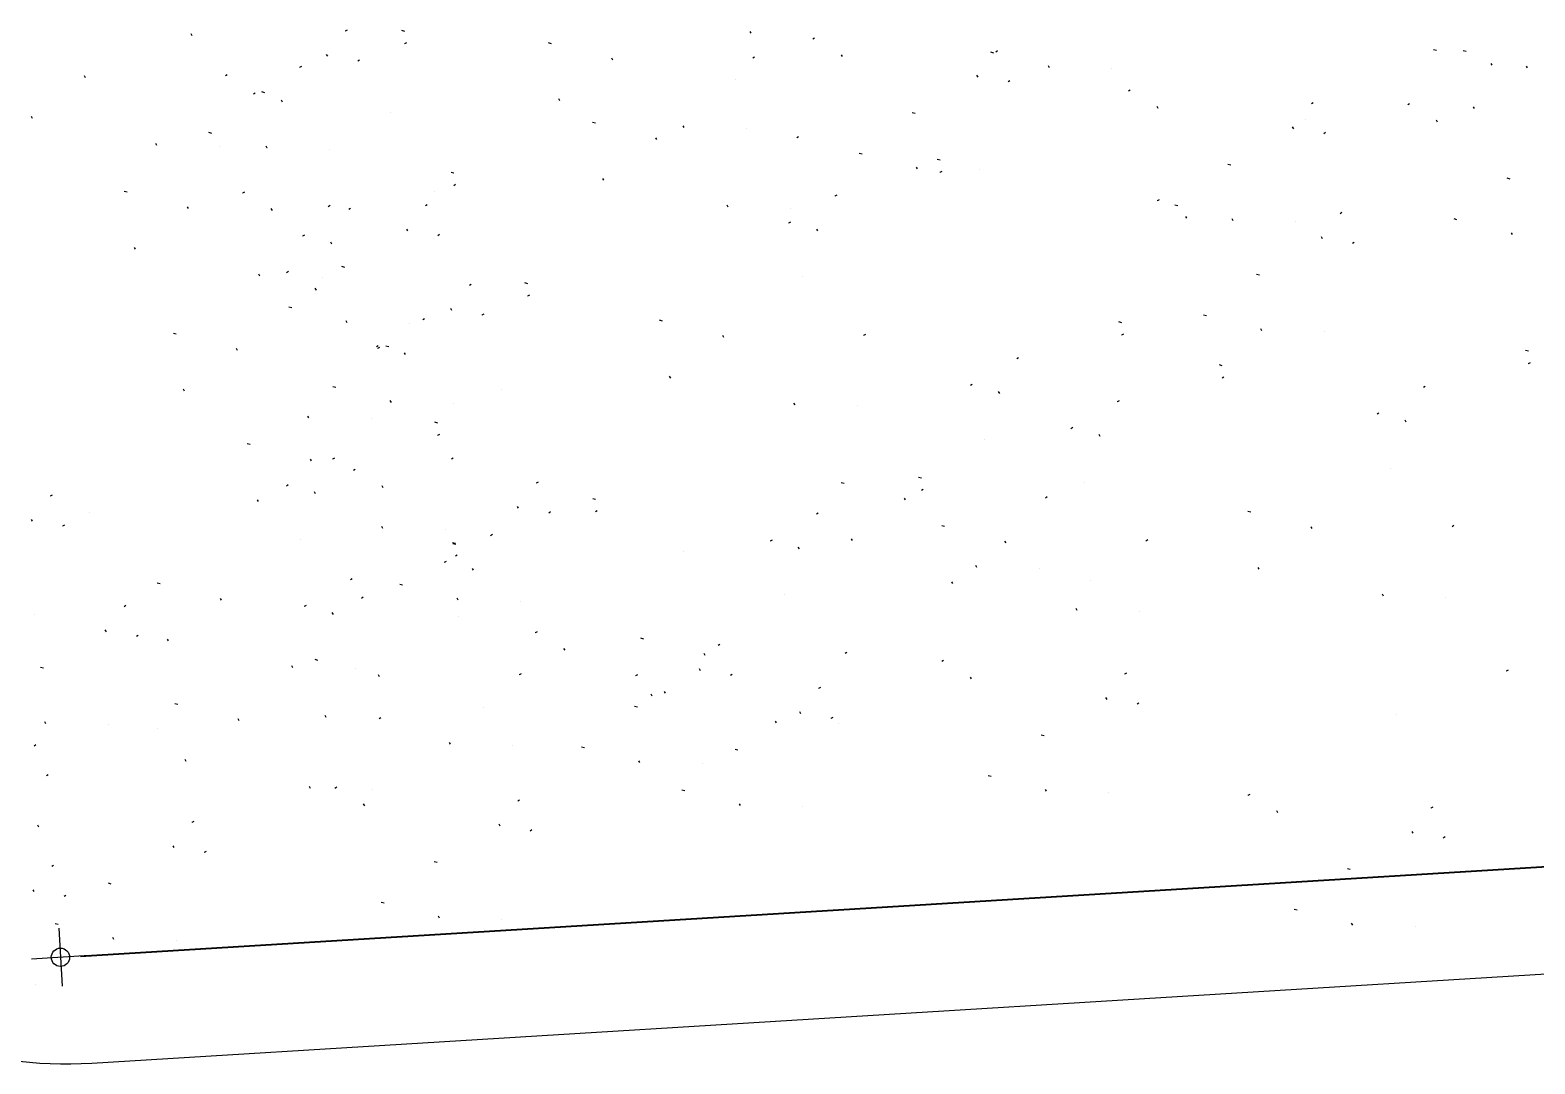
# Model space of a CAD drawing. Header units: millimetres. Extents: x 1345 to 2117, y 1214 to 1365.
# Drawn here: x 1543.029 to 1546.751, y 1260.517 to 1263.074 of the extents above; entities that cross this region are included whole.
import ezdxf

# ---------------------------------------------------------------- set-up
doc = ezdxf.new("R2010")
doc.units = ezdxf.units.MM
doc.header["$LTSCALE"] = 0.5
doc.layers.add('E-TXT-W', color=7, linetype='Continuous', lineweight=15)
doc.layers.add('PISO', color=8, linetype='Continuous')
doc.styles.get("Standard").update_dxf_attribs({"font": 'arial.ttf'})
doc.dimstyles.new('ESCALA50', dxfattribs={"dimtxt": 0.1, "dimasz": 0.05, "dimexe": 0.18, "dimexo": 0.06, "dimgap": 0.1, "dimtad": 1, "dimzin": 4, "dimdsep": 46, "dimtxsty": 'Standard', "dimblk": 'BOLA', "dimcen": -0.06, "dimse1": 1, "dimse2": 1, "dimclrd": 7, "dimclrt": 7, "dimadec": 0, "dimazin": 0, "dimtfac": 1, "dimtix": 1, "dimtmove": 0, "dimatfit": 3, "dimldrblk": 'BOLA', "dimfxl": 0, "dimtolj": 1, "dimtzin": 4, "dimarcsym": 0})

# ---------------------------------------------------------------- blocks, each defined once
blk = doc.blocks.new('BOLA')
for p, q in [((0, -1.435), (0, 1.435)), ((-1.435, 0), (1.435, 0))]:
    blk.add_line(p, q)
blk.add_circle((0, 0), 0.452)
blk = doc.blocks.new('*D344')
at = {"layer": 'Defpoints', "color": 0, "transparency": 16777216}
for p in [(1551.3373, 1261.2842), (1551.3534, 1261.0204), (1543.1197, 1260.517)]:
    blk.add_point(p, dxfattribs=at)
at = {"layer": 'E-TXT-W', "color": 7, "lineweight": -2, "transparency": 16777216}
blk.add_line((1543.1535, 1260.7838), (1551.2874, 1261.2811), dxfattribs=at)
at = {"layer": 'E-TXT-W', "color": 7, "lineweight": -2, "transparency": 16777216, "xscale": 0.05, "yscale": 0.05, "zscale": 0.05}
for p, rotation in [((1551.3373, 1261.2842), 3.498613769060333), ((1543.1036, 1260.7808), 183.4986137690604)]:
    blk.add_blockref('BOLA', p, dxfattribs=dict(at, rotation=rotation))
at = {"layer": 'E-TXT-W', "color": 7, "transparency": 16777216, "insert": (1547.2112, 1261.1832), "char_height": 0.1, "attachment_point": 5, "rotation": 3.4986}
blk.add_mtext('\\A1;8.25', dxfattribs=at)

msp = doc.modelspace()

# ---------------------------------------------------------------- linework, layer by layer
at = {"color": 84, "linetype": 'Continuous', "lineweight": 15, "true_color": 0x259500}
for points in [[(1543.4296, 1263.0601), (1543.427, 1263.0647), (1543.427, 1263.0647)], [(1543.8129, 1263.0742), (1543.8083, 1263.0715), (1543.8083, 1263.0715)], [(1543.9554, 1263.0711), (1543.9481, 1263.073), (1543.9481, 1263.073)], [(1543.9595, 1263.0429), (1543.9549, 1263.0402), (1543.9549, 1263.0402)], [(1544.3185, 1263.0405), (1544.3113, 1263.0424), (1544.3113, 1263.0424)], [(1544.8121, 1263.0665), (1544.8095, 1263.0711), (1544.8095, 1263.0711)], [(1544.9694, 1263.0541), (1544.9648, 1263.0515), (1544.9648, 1263.0515)], [(1543.7647, 1263.0096), (1543.7621, 1263.0141), (1543.7621, 1263.0141)], [(1543.8435, 1263.0002), (1543.839, 1262.9975), (1543.839, 1262.9975)], [(1544.4704, 1263), (1544.4677, 1263.0046), (1544.4677, 1263.0046)], [(1544.8208, 1263.0073), (1544.8163, 1263.0047), (1544.8163, 1263.0047)], [(1545.0386, 1263.0086), (1545.0359, 1263.0132), (1545.0359, 1263.0132)], [(1545.4127, 1263.0174), (1545.4055, 1263.0193), (1545.4055, 1263.0193)], [(1545.4219, 1263.0227), (1545.4173, 1263.02), (1545.4173, 1263.02)], [(1546.5079, 1263.0237), (1546.5006, 1263.0256), (1546.5006, 1263.0256)], [(1546.5812, 1263.021), (1546.574, 1263.0229), (1546.574, 1263.0229)], [(1543.5162, 1262.9634), (1543.5116, 1262.9608), (1543.5116, 1262.9608)], [(1543.6999, 1262.9842), (1543.6953, 1262.9816), (1543.6953, 1262.9816)], [(1545.5501, 1262.9808), (1545.5475, 1262.9854), (1545.5475, 1262.9854)], [(1546.6453, 1262.9871), (1546.6426, 1262.9917), (1546.6426, 1262.9917)], [(1546.7331, 1262.9805), (1546.7305, 1262.9851), (1546.7305, 1262.9851)], [(1543.1657, 1262.9561), (1543.1631, 1262.9607), (1543.1631, 1262.9607)], [(1545.3737, 1262.9581), (1545.371, 1262.9626), (1545.371, 1262.9626)], [(1545.4525, 1262.9487), (1545.4479, 1262.946), (1545.4479, 1262.946)], [(1545.7503, 1262.926), (1545.7457, 1262.9234), (1545.7457, 1262.9234)], [(1543.5854, 1262.9179), (1543.5808, 1262.9153), (1543.5808, 1262.9153)], [(1543.609, 1262.9194), (1543.6018, 1262.9213), (1543.6018, 1262.9213)], [(1543.6531, 1262.896), (1543.6505, 1262.9006), (1543.6505, 1262.9006)], [(1544.339, 1262.8995), (1544.3364, 1262.904), (1544.3364, 1262.904)], [(1546.2028, 1262.8946), (1546.1982, 1262.8919), (1546.1982, 1262.8919)], [(1546.4411, 1262.892), (1546.4365, 1262.8893), (1546.4365, 1262.8893)], [(1543.0344, 1262.8556), (1543.0317, 1262.8601), (1543.0317, 1262.8601)], [(1545.218, 1262.8679), (1545.2107, 1262.8698), (1545.2107, 1262.8698)], [(1545.8195, 1262.8805), (1545.8169, 1262.8851), (1545.8169, 1262.8851)], [(1546.6018, 1262.88), (1546.5991, 1262.8845), (1546.5991, 1262.8845)], [(1543.4777, 1262.8188), (1543.4704, 1262.8207), (1543.4704, 1262.8207)], [(1544.4275, 1262.8436), (1544.4202, 1262.8456), (1544.4202, 1262.8456)], [(1544.6466, 1262.833), (1544.644, 1262.8376), (1544.644, 1262.8376)], [(1546.1546, 1262.83), (1546.1519, 1262.8345), (1546.1519, 1262.8345)], [(1546.2334, 1262.8206), (1546.2288, 1262.8179), (1546.2288, 1262.8179)], [(1546.5103, 1262.8464), (1546.5077, 1262.851), (1546.5077, 1262.851)], [(1543.342, 1262.7891), (1543.3393, 1262.7937), (1543.3393, 1262.7937)], [(1543.6151, 1262.7822), (1543.6124, 1262.7868), (1543.6124, 1262.7868)], [(1544.5793, 1262.8032), (1544.5767, 1262.8078), (1544.5767, 1262.8078)], [(1544.9298, 1262.8105), (1544.9252, 1262.8079), (1544.9252, 1262.8079)], [(1545.0866, 1262.7673), (1545.0794, 1262.7692), (1545.0794, 1262.7692)], [(1545.2797, 1262.7525), (1545.2724, 1262.7544), (1545.2724, 1262.7544)], [(1545.9989, 1262.7398), (1545.9917, 1262.7417), (1545.9917, 1262.7417)], [(1544.077, 1262.7201), (1544.0698, 1262.722), (1544.0698, 1262.722)], [(1544.448, 1262.7026), (1544.4453, 1262.7072), (1544.4453, 1262.7072)], [(1545.224, 1262.7307), (1545.2214, 1262.7353), (1545.2214, 1262.7353)], [(1545.2838, 1262.7243), (1545.2792, 1262.7216), (1545.2792, 1262.7216)], [(1546.6897, 1262.7057), (1546.6825, 1262.7076), (1546.6825, 1262.7076)], [(1543.2685, 1262.6731), (1543.2613, 1262.6751), (1543.2613, 1262.6751)], [(1543.5586, 1262.6736), (1543.554, 1262.6709), (1543.554, 1262.6709)], [(1544.0811, 1262.6919), (1544.0765, 1262.6892), (1544.0765, 1262.6892)], [(1545.0242, 1262.6657), (1545.0196, 1262.663), (1545.0196, 1262.663)], [(1543.4204, 1262.6327), (1543.4177, 1262.6373), (1543.4177, 1262.6373)], [(1543.6278, 1262.6281), (1543.6251, 1262.6326), (1543.6251, 1262.6326)], [(1543.7709, 1262.64), (1543.7663, 1262.6374), (1543.7663, 1262.6374)], [(1543.8215, 1262.6332), (1543.8169, 1262.6306), (1543.8169, 1262.6306)], [(1544.011, 1262.6422), (1544.0064, 1262.6395), (1544.0064, 1262.6395)], [(1544.7556, 1262.6362), (1544.7529, 1262.6408), (1544.7529, 1262.6408)], [(1545.8213, 1262.6541), (1545.8167, 1262.6515), (1545.8167, 1262.6515)], [(1545.8676, 1262.6392), (1545.8603, 1262.6411), (1545.8603, 1262.6411)], [(1544.9097, 1262.5993), (1544.9051, 1262.5967), (1544.9051, 1262.5967)], [(1545.8905, 1262.6086), (1545.8879, 1262.6131), (1545.8879, 1262.6131)], [(1546.005, 1262.6026), (1546.0023, 1262.6072), (1546.0023, 1262.6072)], [(1546.2738, 1262.6227), (1546.2692, 1262.62), (1546.2692, 1262.62)], [(1546.5583, 1262.6052), (1546.5511, 1262.6071), (1546.5511, 1262.6071)], [(1543.707, 1262.5669), (1543.7025, 1262.5643), (1543.7025, 1262.5643)], [(1543.9628, 1262.5775), (1543.9602, 1262.5821), (1543.9602, 1262.5821)], [(1544.0417, 1262.5682), (1544.0371, 1262.5655), (1544.0371, 1262.5655)], [(1544.9774, 1262.5774), (1544.9748, 1262.582), (1544.9748, 1262.582)], [(1546.2256, 1262.558), (1546.2229, 1262.5626), (1546.2229, 1262.5626)], [(1546.6958, 1262.5686), (1546.6931, 1262.5731), (1546.6931, 1262.5731)], [(1543.289, 1262.5321), (1543.2864, 1262.5367), (1543.2864, 1262.5367)], [(1543.7748, 1262.545), (1543.7721, 1262.5496), (1543.7721, 1262.5496)], [(1546.3044, 1262.5487), (1546.2998, 1262.546), (1546.2998, 1262.546)], [(1543.8071, 1262.4873), (1543.7999, 1262.4893), (1543.7999, 1262.4893)], [(1543.5966, 1262.4657), (1543.594, 1262.4703), (1543.594, 1262.4703)], [(1543.6675, 1262.4768), (1543.663, 1262.4741), (1543.663, 1262.4741)], [(1544.12, 1262.4453), (1544.1154, 1262.4427), (1544.1154, 1262.4427)], [(1544.2598, 1262.4468), (1544.2526, 1262.4487), (1544.2526, 1262.4487)], [(1546.0699, 1262.4678), (1546.0627, 1262.4698), (1546.0627, 1262.4698)], [(1543.7367, 1262.4312), (1543.7341, 1262.4358), (1543.7341, 1262.4358)], [(1544.2639, 1262.4186), (1544.2593, 1262.416), (1544.2593, 1262.416)], [(1543.6758, 1262.3868), (1543.6686, 1262.3887), (1543.6686, 1262.3887)], [(1544.0718, 1262.3807), (1544.0691, 1262.3853), (1544.0691, 1262.3853)], [(1544.1506, 1262.3713), (1544.146, 1262.3687), (1544.146, 1262.3687)], [(1545.9386, 1262.3673), (1545.9313, 1262.3692), (1545.9313, 1262.3692)], [(1543.8132, 1262.3502), (1543.8105, 1262.3548), (1543.8105, 1262.3548)], [(1544.0043, 1262.36), (1543.9997, 1262.3573), (1543.9997, 1262.3573)], [(1544.5928, 1262.3546), (1544.5856, 1262.3565), (1544.5856, 1262.3565)], [(1545.7294, 1262.3505), (1545.7221, 1262.3525), (1545.7221, 1262.3525)], [(1546.076, 1262.3307), (1546.0733, 1262.3353), (1546.0733, 1262.3353)], [(1543.3901, 1262.3222), (1543.3829, 1262.3241), (1543.3829, 1262.3241)], [(1543.8898, 1262.2936), (1543.8853, 1262.291), (1543.8853, 1262.291)], [(1544.7447, 1262.3141), (1544.742, 1262.3187), (1544.742, 1262.3187)], [(1545.0952, 1262.3214), (1545.0906, 1262.3188), (1545.0906, 1262.3188)], [(1545.7335, 1262.3223), (1545.7289, 1262.3197), (1545.7289, 1262.3197)], [(1543.542, 1262.2817), (1543.5393, 1262.2863), (1543.5393, 1262.2863)], [(1543.8925, 1262.289), (1543.8879, 1262.2864), (1543.8879, 1262.2864)], [(1543.9161, 1262.2905), (1543.9089, 1262.2924), (1543.9089, 1262.2924)], [(1543.9576, 1262.2717), (1543.9549, 1262.2763), (1543.9549, 1262.2763)], [(1545.4739, 1262.2637), (1545.4693, 1262.261), (1545.4693, 1262.261)], [(1546.7353, 1262.2796), (1546.728, 1262.2815), (1546.728, 1262.2815)], [(1545.9779, 1262.2441), (1545.9706, 1262.246), (1545.9706, 1262.246)], [(1546.7394, 1262.2514), (1546.7348, 1262.2487), (1546.7348, 1262.2487)], [(1543.4107, 1262.1812), (1543.408, 1262.1857), (1543.408, 1262.1857)], [(1543.7848, 1262.1899), (1543.7775, 1262.1919), (1543.7775, 1262.1919)], [(1544.6133, 1262.2136), (1544.6107, 1262.2181), (1544.6107, 1262.2181)], [(1545.3594, 1262.1974), (1545.3548, 1262.1947), (1545.3548, 1262.1947)], [(1545.982, 1262.2159), (1545.9774, 1262.2133), (1545.9774, 1262.2133)], [(1546.4798, 1262.1927), (1546.4752, 1262.1901), (1546.4752, 1262.1901)], [(1543.9222, 1262.1533), (1543.9195, 1262.1579), (1543.9195, 1262.1579)], [(1544.9209, 1262.1471), (1544.9183, 1262.1517), (1544.9183, 1262.1517)], [(1545.4271, 1262.1754), (1545.4245, 1262.18), (1545.4245, 1262.18)], [(1545.7224, 1262.1573), (1545.7178, 1262.1546), (1545.7178, 1262.1546)], [(1543.7183, 1262.1147), (1543.7156, 1262.1193), (1543.7156, 1262.1193)], [(1546.3653, 1262.1264), (1546.3607, 1262.1238), (1546.3607, 1262.1238)], [(1546.433, 1262.1045), (1546.4304, 1262.1091), (1546.4304, 1262.1091)], [(1544.0371, 1262.1022), (1544.0299, 1262.1042), (1544.0299, 1262.1042)], [(1544.0412, 1262.074), (1544.0366, 1262.0714), (1544.0366, 1262.0714)], [(1545.6079, 1262.0909), (1545.6033, 1262.0883), (1545.6033, 1262.0883)], [(1545.6757, 1262.069), (1545.673, 1262.0736), (1545.673, 1262.0736)], [(1543.5729, 1262.0489), (1543.5657, 1262.0508), (1543.5657, 1262.0508)], [(1543.7248, 1262.0084), (1543.7221, 1262.013), (1543.7221, 1262.013)], [(1543.7816, 1262.0154), (1543.777, 1262.0127), (1543.777, 1262.0127)], [(1544.0753, 1262.0157), (1544.0707, 1262.0131), (1544.0707, 1262.0131)], [(1543.8329, 1261.9877), (1543.8283, 1261.985), (1543.8283, 1261.985)], [(1545.2338, 1261.966), (1545.2266, 1261.9679), (1545.2266, 1261.9679)], [(1543.0827, 1261.9239), (1543.0781, 1261.9212), (1543.0781, 1261.9212)], [(1543.6671, 1261.9491), (1543.6626, 1261.9464), (1543.6626, 1261.9464)], [(1543.7349, 1261.9272), (1543.7322, 1261.9317), (1543.7322, 1261.9317)], [(1543.9021, 1261.9422), (1543.8994, 1261.9467), (1543.8994, 1261.9467)], [(1544.2853, 1261.9563), (1544.2807, 1261.9536), (1544.2807, 1261.9536)], [(1545.0425, 1261.9526), (1545.0353, 1261.9545), (1545.0353, 1261.9545)], [(1545.2379, 1261.9378), (1545.2334, 1261.9351), (1545.2334, 1261.9351)], [(1543.5935, 1261.9079), (1543.5908, 1261.9124), (1543.5908, 1261.9124)], [(1544.2371, 1261.8916), (1544.2345, 1261.8962), (1544.2345, 1261.8962)], [(1544.4276, 1261.9131), (1544.4204, 1261.915), (1544.4204, 1261.915)], [(1544.4317, 1261.8849), (1544.4271, 1261.8822), (1544.4271, 1261.8822)], [(1545.1944, 1261.9121), (1545.1917, 1261.9167), (1545.1917, 1261.9167)], [(1545.5448, 1261.9195), (1545.5403, 1261.9168), (1545.5403, 1261.9168)], [(1546.0484, 1261.8817), (1546.0411, 1261.8836), (1546.0411, 1261.8836)], [(1543.0345, 1261.8592), (1543.0318, 1261.8638), (1543.0318, 1261.8638)], [(1543.1133, 1261.8499), (1543.1087, 1261.8472), (1543.1087, 1261.8472)], [(1543.9011, 1261.8414), (1543.8984, 1261.846), (1543.8984, 1261.846)], [(1544.316, 1261.8823), (1544.3114, 1261.8796), (1544.3114, 1261.8796)], [(1544.9783, 1261.8791), (1544.9738, 1261.8765), (1544.9738, 1261.8765)], [(1545.291, 1261.8462), (1545.2838, 1261.8481), (1545.2838, 1261.8481)], [(1546.5507, 1261.8485), (1546.5462, 1261.8459), (1546.5462, 1261.8459)], [(1544.1721, 1261.8262), (1544.1676, 1261.8236), (1544.1676, 1261.8236)], [(1544.8639, 1261.8128), (1544.8593, 1261.8101), (1544.8593, 1261.8101)], [(1545.063, 1261.8116), (1545.0604, 1261.8162), (1545.0604, 1261.8162)], [(1545.4429, 1261.8057), (1545.4402, 1261.8103), (1545.4402, 1261.8103)], [(1545.7934, 1261.8131), (1545.7888, 1261.8104), (1545.7888, 1261.8104)], [(1546.2003, 1261.8412), (1546.1976, 1261.8458), (1546.1976, 1261.8458)], [(1544.081, 1261.804), (1544.0738, 1261.806), (1544.0738, 1261.806)], [(1544.0814, 1261.8014), (1544.0742, 1261.8034), (1544.0742, 1261.8034)], [(1544.0851, 1261.7758), (1544.0805, 1261.7732), (1544.0805, 1261.7732)], [(1544.9316, 1261.7909), (1544.929, 1261.7955), (1544.929, 1261.7955)], [(1544.0577, 1261.7599), (1544.0531, 1261.7573), (1544.0531, 1261.7573)], [(1544.1254, 1261.738), (1544.1227, 1261.7426), (1544.1227, 1261.7426)], [(1545.3706, 1261.7451), (1545.368, 1261.7497), (1545.368, 1261.7497)], [(1546.0689, 1261.7406), (1546.0663, 1261.7452), (1546.0663, 1261.7452)], [(1543.3502, 1261.7043), (1543.343, 1261.7062), (1543.343, 1261.7062)], [(1543.8255, 1261.7172), (1543.821, 1261.7145), (1543.821, 1261.7145)], [(1543.9501, 1261.7009), (1543.9429, 1261.7028), (1543.9429, 1261.7028)], [(1545.3115, 1261.7052), (1545.3089, 1261.7098), (1545.3089, 1261.7098)], [(1543.5021, 1261.6639), (1543.4994, 1261.6684), (1543.4994, 1261.6684)], [(1543.8526, 1261.6712), (1543.848, 1261.6685), (1543.848, 1261.6685)], [(1544.0875, 1261.6643), (1544.0849, 1261.6689), (1544.0849, 1261.6689)], [(1546.3765, 1261.6742), (1546.3739, 1261.6788), (1546.3739, 1261.6788)], [(1543.2655, 1261.6506), (1543.2609, 1261.6479), (1543.2609, 1261.6479)], [(1543.7111, 1261.6508), (1543.7065, 1261.6482), (1543.7065, 1261.6482)], [(1543.7788, 1261.6289), (1543.7761, 1261.6335), (1543.7761, 1261.6335)], [(1545.6191, 1261.6387), (1545.6165, 1261.6433), (1545.6165, 1261.6433)], [(1543.2173, 1261.5859), (1543.2146, 1261.5905), (1543.2146, 1261.5905)], [(1544.2826, 1261.5857), (1544.278, 1261.5831), (1544.278, 1261.5831)], [(1543.2961, 1261.5766), (1543.2915, 1261.5739), (1543.2915, 1261.5739)], [(1543.3707, 1261.5633), (1543.3681, 1261.5679), (1543.3681, 1261.5679)], [(1544.547, 1261.568), (1544.5397, 1261.57), (1544.5397, 1261.57)], [(1544.735, 1261.5543), (1544.7304, 1261.5516), (1544.7304, 1261.5516)], [(1543.7407, 1261.5151), (1543.7335, 1261.5171), (1543.7335, 1261.5171)], [(1544.3518, 1261.5402), (1544.3491, 1261.5448), (1544.3491, 1261.5448)], [(1544.6988, 1261.5276), (1544.6962, 1261.5322), (1544.6962, 1261.5322)], [(1545.0493, 1261.5349), (1545.0447, 1261.5323), (1545.0447, 1261.5323)], [(1545.2884, 1261.5148), (1545.2839, 1261.5121), (1545.2839, 1261.5121)], [(1543.0616, 1261.4957), (1543.0543, 1261.4977), (1543.0543, 1261.4977)], [(1543.6784, 1261.4969), (1543.6757, 1261.5014), (1543.6757, 1261.5014)], [(1543.8926, 1261.4747), (1543.89, 1261.4793), (1543.89, 1261.4793)], [(1544.2431, 1261.482), (1544.2385, 1261.4794), (1544.2385, 1261.4794)], [(1544.5311, 1261.4793), (1544.5265, 1261.4767), (1544.5265, 1261.4767)], [(1544.6868, 1261.4897), (1544.6842, 1261.4942), (1544.6842, 1261.4942)], [(1544.7657, 1261.4803), (1544.7611, 1261.4776), (1544.7611, 1261.4776)], [(1545.3576, 1261.4692), (1545.355, 1261.4738), (1545.355, 1261.4738)], [(1545.7409, 1261.4833), (1545.7363, 1261.4807), (1545.7363, 1261.4807)], [(1546.6849, 1261.4911), (1546.6803, 1261.4885), (1546.6803, 1261.4885)], [(1544.6003, 1261.4338), (1544.5976, 1261.4384), (1544.5976, 1261.4384)], [(1544.9835, 1261.4479), (1544.979, 1261.4452), (1544.979, 1261.4452)], [(1543.3941, 1261.4061), (1543.3869, 1261.408), (1543.3869, 1261.408)], [(1544.5311, 1261.3995), (1544.5239, 1261.4014), (1544.5239, 1261.4014)], [(1544.5675, 1261.427), (1544.5648, 1261.4316), (1544.5648, 1261.4316)], [(1545.6927, 1261.4187), (1545.6901, 1261.4233), (1545.6901, 1261.4233)], [(1545.7715, 1261.4094), (1545.767, 1261.4067), (1545.767, 1261.4067)], [(1543.0676, 1261.3586), (1543.065, 1261.3632), (1543.065, 1261.3632)], [(1543.546, 1261.3656), (1543.5434, 1261.3702), (1543.5434, 1261.3702)], [(1543.7613, 1261.3741), (1543.7586, 1261.3787), (1543.7586, 1261.3787)], [(1543.8965, 1261.373), (1543.8919, 1261.3703), (1543.8919, 1261.3703)], [(1544.8751, 1261.3606), (1544.8724, 1261.3652), (1544.8724, 1261.3652)], [(1544.9353, 1261.3833), (1544.9327, 1261.3878), (1544.9327, 1261.3878)], [(1545.0142, 1261.3739), (1545.0096, 1261.3712), (1545.0096, 1261.3712)], [(1545.537, 1261.3285), (1545.5298, 1261.3305), (1545.5298, 1261.3305)], [(1543.0428, 1261.306), (1543.0382, 1261.3033), (1543.0382, 1261.3033)], [(1544.0689, 1261.3077), (1544.0662, 1261.3123), (1544.0662, 1261.3123)], [(1544.3998, 1261.2989), (1544.3926, 1261.3008), (1544.3926, 1261.3008)], [(1544.7797, 1261.2931), (1544.7724, 1261.295), (1544.7724, 1261.295)], [(1543.4147, 1261.2651), (1543.412, 1261.2697), (1543.412, 1261.2697)], [(1544.5372, 1261.2623), (1544.5345, 1261.2669), (1544.5345, 1261.2669)], [(1543.0734, 1261.232), (1543.0688, 1261.2294), (1543.0688, 1261.2294)], [(1545.4057, 1261.228), (1545.3985, 1261.2299), (1545.3985, 1261.2299)], [(1543.7223, 1261.1986), (1543.7196, 1261.2032), (1543.7196, 1261.2032)], [(1543.787, 1261.2012), (1543.7824, 1261.1985), (1543.7824, 1261.1985)], [(1544.6483, 1261.1925), (1544.6411, 1261.1944), (1544.6411, 1261.1944)], [(1545.5431, 1261.1914), (1545.5404, 1261.196), (1545.5404, 1261.196)], [(1546.0458, 1261.1837), (1546.0412, 1261.1811), (1546.0412, 1261.1811)], [(1543.8562, 1261.1556), (1543.8536, 1261.1602), (1543.8536, 1261.1602)], [(1544.2395, 1261.1697), (1544.2349, 1261.1671), (1544.2349, 1261.1671)], [(1544.7857, 1261.1559), (1544.7831, 1261.1605), (1544.7831, 1261.1605)], [(1546.115, 1261.1382), (1546.1124, 1261.1428), (1546.1124, 1261.1428)], [(1546.4983, 1261.1523), (1546.4937, 1261.1497), (1546.4937, 1261.1497)], [(1543.05, 1261.1027), (1543.0474, 1261.1073), (1543.0474, 1261.1073)], [(1543.4333, 1261.1168), (1543.4287, 1261.1142), (1543.4287, 1261.1142)], [(1544.1913, 1261.1051), (1544.1886, 1261.1097), (1544.1886, 1261.1097)], [(1544.2701, 1261.0957), (1544.2655, 1261.0931), (1544.2655, 1261.0931)], [(1546.4501, 1261.0877), (1546.4474, 1261.0923), (1546.4474, 1261.0923)], [(1546.5289, 1261.0783), (1546.5243, 1261.0757), (1546.5243, 1261.0757)], [(1543.3851, 1261.0522), (1543.3824, 1261.0568), (1543.3824, 1261.0568)], [(1543.4639, 1261.0428), (1543.4593, 1261.0402), (1543.4593, 1261.0402)], [(1543.0867, 1261.0078), (1543.0821, 1261.0051), (1543.0821, 1261.0051)], [(1544.0356, 1261.0149), (1544.0284, 1261.0168), (1544.0284, 1261.0168)], [(1546.2944, 1260.9975), (1546.2872, 1260.9994), (1546.2872, 1260.9994)], [(1543.2294, 1260.962), (1543.2222, 1260.9639), (1543.2222, 1260.9639)], [(1543.0385, 1260.9432), (1543.0358, 1260.9477), (1543.0358, 1260.9477)], [(1543.1173, 1260.9338), (1543.1127, 1260.9311), (1543.1127, 1260.9311)], [(1543.9043, 1260.9143), (1543.897, 1260.9163), (1543.897, 1260.9163)], [(1544.0417, 1260.8778), (1544.039, 1260.8823), (1544.039, 1260.8823)], [(1546.1631, 1260.8969), (1546.1558, 1260.8989), (1546.1558, 1260.8989)], [(1543.098, 1260.8615), (1543.0908, 1260.8634), (1543.0908, 1260.8634)], [(1546.3005, 1260.8603), (1546.2978, 1260.8649), (1546.2978, 1260.8649)], [(1543.2355, 1260.8249), (1543.2328, 1260.8294), (1543.2328, 1260.8294)]]:
    msp.add_lwpolyline(points, dxfattribs=at)
for points in [[(1545.7044, 1262.9784), (1545.7044, 1262.9784)], [(1544.7741, 1262.9527), (1544.7741, 1262.9527)], [(1543.921, 1262.8714), (1543.921, 1262.8714)], [(1546.1838, 1262.8519), (1546.1838, 1262.8519)], [(1544.8009, 1262.8306), (1544.8009, 1262.8306)], [(1543.4962, 1262.7867), (1543.4962, 1262.7867)], [(1543.6151, 1262.7822), (1543.6151, 1262.7822)], [(1543.7694, 1262.7798), (1543.7694, 1262.7798)], [(1545.3783, 1262.7283), (1545.3783, 1262.7283)], [(1544.03, 1262.6745), (1544.03, 1262.6745)], [(1544.9099, 1262.6338), (1544.9099, 1262.6338)], [(1546.1592, 1262.6002), (1546.1592, 1262.6002)], [(1543.7509, 1262.4633), (1543.7509, 1262.4633)], [(1544.9394, 1262.4636), (1544.9394, 1262.4636)], [(1543.7367, 1262.4312), (1543.7367, 1262.4312)], [(1543.9675, 1262.3478), (1543.9675, 1262.3478)], [(1546.2302, 1262.3283), (1546.2302, 1262.3283)], [(1544.1953, 1262.1855), (1544.1953, 1262.1855)], [(1543.9195, 1262.1579), (1543.9195, 1262.1579)], [(1544.0765, 1262.151), (1544.0765, 1262.151)], [(1545.0752, 1262.1448), (1545.0752, 1262.1448)], [(1543.8725, 1262.1124), (1543.8725, 1262.1124)], [(1545.3891, 1262.0616), (1545.3891, 1262.0616)], [(1546.395, 1261.9907), (1546.395, 1261.9907)], [(1545.6376, 1261.9552), (1545.6376, 1261.9552)], [(1543.1755, 1261.8798), (1543.1755, 1261.8798)], [(1543.6968, 1261.8134), (1543.6968, 1261.8134)], [(1544.0553, 1261.8391), (1544.0553, 1261.8391)], [(1544.645, 1261.7835), (1544.645, 1261.7835)], [(1545.5249, 1261.7428), (1545.5249, 1261.7428)], [(1545.6509, 1261.7126), (1545.6509, 1261.7126)], [(1544.2418, 1261.6619), (1544.2418, 1261.6619)], [(1544.8936, 1261.6771), (1544.8936, 1261.6771)], [(1544.8936, 1261.6771), (1544.8936, 1261.6771)], [(1546.5308, 1261.6718), (1546.5308, 1261.6718)], [(1543.0391, 1261.6295), (1543.0391, 1261.6295)], [(1544.0873, 1261.6242), (1544.0873, 1261.6242)], [(1545.7734, 1261.6364), (1545.7734, 1261.6364)], [(1543.7407, 1261.5151), (1543.7407, 1261.5151)], [(1543.8326, 1261.4945), (1543.8326, 1261.4945)], [(1544.1495, 1261.3989), (1544.1495, 1261.3989)], [(1546.4083, 1261.3815), (1546.4083, 1261.3815)], [(1543.2219, 1261.3562), (1543.2219, 1261.3562)], [(1543.3433, 1261.346), (1543.3433, 1261.346)], [(1545.0294, 1261.3582), (1545.0294, 1261.3582)], [(1544.2231, 1261.3053), (1544.2231, 1261.3053)], [(1544.6915, 1261.2599), (1544.6915, 1261.2599)], [(1543.8765, 1261.1963), (1543.8765, 1261.1963)], [(1545.6974, 1261.189), (1545.6974, 1261.189)], [(1544.94, 1261.1535), (1544.94, 1261.1535)], [(1544.1959, 1260.8754), (1544.1959, 1260.8754)], [(1546.4547, 1260.858), (1546.4547, 1260.858)], [(1543.3897, 1260.8225), (1543.3897, 1260.8225)], [(1543.0431, 1260.7134), (1543.0431, 1260.7134)]]:
    msp.add_lwpolyline(points, close=True, dxfattribs=at)
at = {"layer": 'E-TXT-W', "lineweight": 15}
msp.add_arc((1543.1197, 1261.517), 1, 180, 273.5117, dxfattribs=at)
at = {"layer": 'PISO', "color": 8, "lineweight": 15}
msp.add_line((1543.1809, 1260.5189), (1551.3534, 1261.0204), dxfattribs=at)

# ---------------------------------------------------------------- dimensions: what is measured, and where the dimension line sits
at = {"layer": 'E-TXT-W'}
dim = msp.add_aligned_dim(p1=(1543.1197, 1260.517), p2=(1551.3534, 1261.0204), distance=0.2642, dimstyle='ESCALA50', dxfattribs=at)
dim.commit()
dim.dimension.update_dxf_attribs({"geometry": '*D344', "text_midpoint": (1547.2112, 1261.1832)})

doc.saveas('drawing.dxf')
